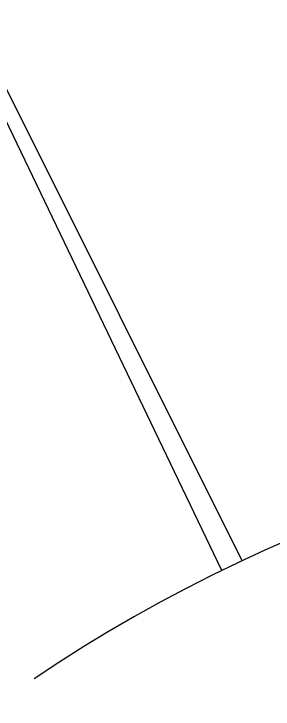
# Model space of a CAD drawing. Extents: x 23317406 to 24383751, y 42324270 to 43451021.
# Drawn here: x 24112055 to 24114371, y 43194052 to 43200248 of the extents above; entities that cross this region are included whole.
import ezdxf

# ---------------------------------------------------------------- set-up
doc = ezdxf.new("R2010")
doc.units = 0
doc.header["$MEASUREMENT"] = 0
doc.layers.add('CT', color=9, linetype='CONTINUOUS')
doc.layers.add('墙', color=7, linetype='CONTINUOUS')

msp = doc.modelspace()

# ---------------------------------------------------------------- linework, layer by layer
at = {"layer": 'CT', "color": 6, "linetype": 'ByBlock'}
for p in [(24114094.22535, 43195373.77296, -1), (24113913.74199, 43195287.61992, -1)]:
    msp.add_line(p, (24108344.01223, 43206860.49796, -1), dxfattribs=at)
msp.add_arc((24120013.70132, 43182740.84477, -1), 13951.024, 56.115546356, 123.884453644, dxfattribs=at)
at = {"layer": '墙', "ltscale": 5000}
for start, end in [(67.1172342395, 67.1172342395), (66.2587266313, 66.2587266313), (64.4772342395, 64.4772342395), (64.9387266313, 64.9387266313)]:
    msp.add_arc((23850578.58196, 42857442.58139), 533172.67138, start, end, dxfattribs=at)
at = {"layer": '墙'}
for centre, start, end in [((23850634.74669, 42857737.27781), 79.4743453394, 79.4743453394), ((23850639.30178, 42857736.37231), 78.1227654233, 78.1227654233), ((23850644.55659, 42857735.23786), 77.5606287088, 77.5606287088), ((23850649.0789, 42857734.18074), 76.2090487927, 76.2090487927)]:
    msp.add_arc(centre, 530172.67138, start, end, dxfattribs=at)

doc.saveas('drawing.dxf')
